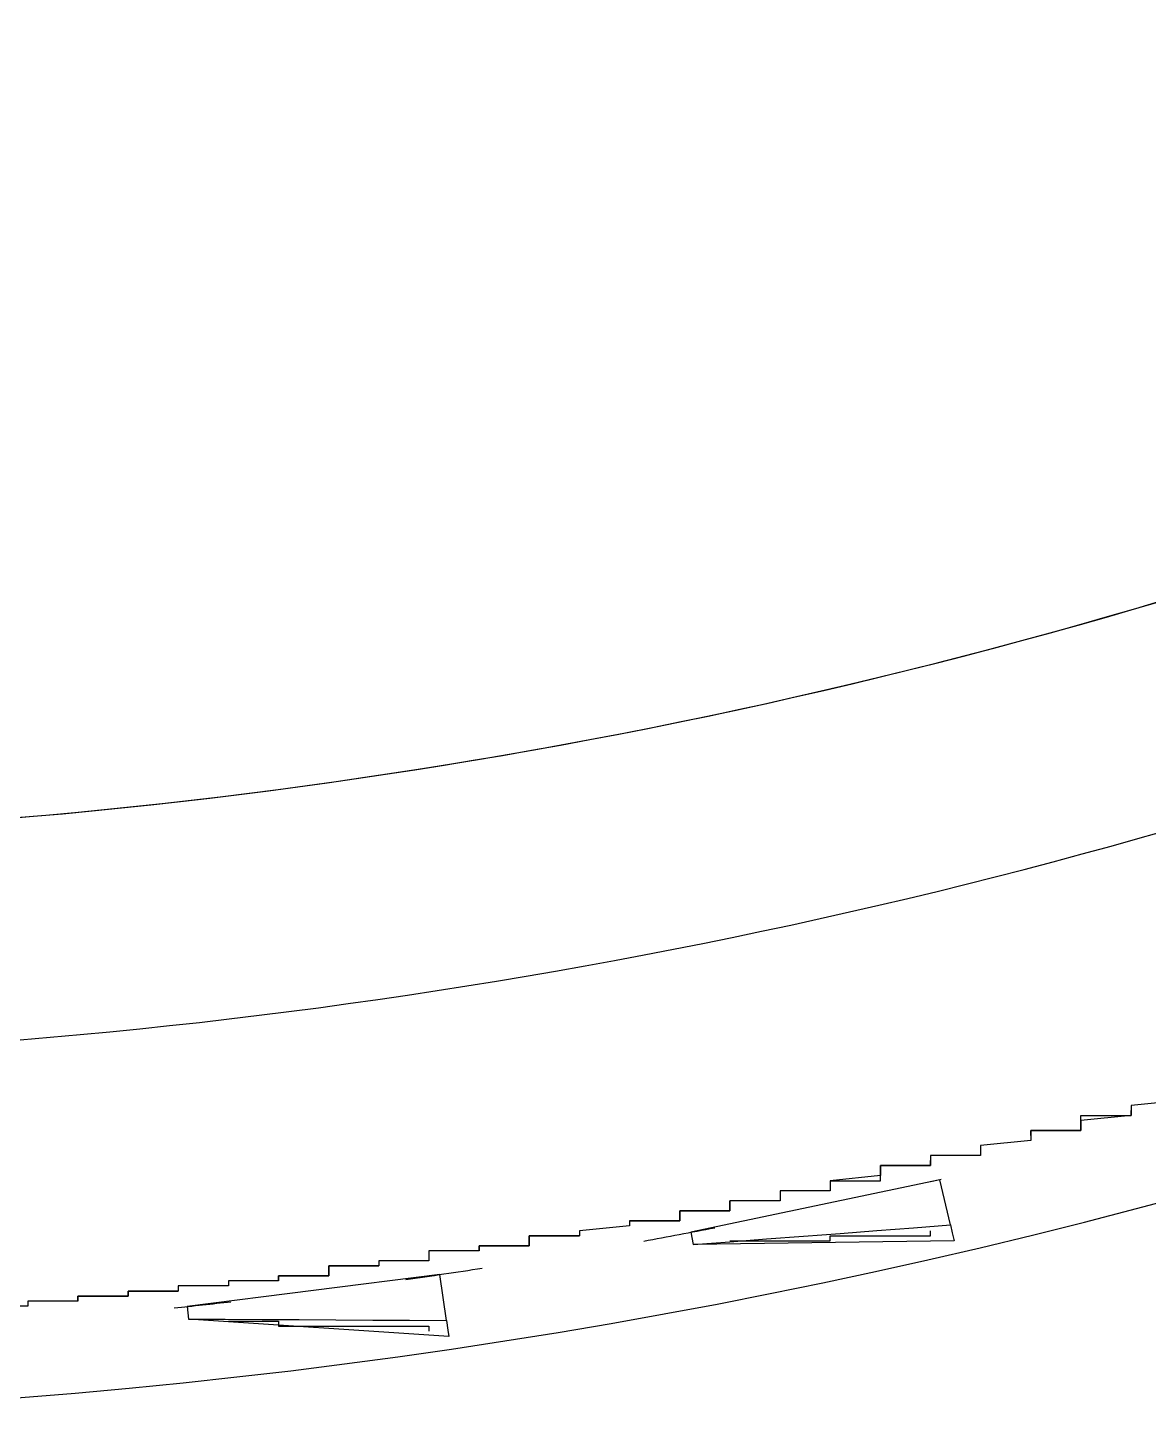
# Model space of a CAD drawing. Header units: millimetres. Extents: x 11680833 to 11851339, y -6212777 to -6078411.
# Drawn here: x 11724700 to 11726934, y -6211510 to -6208741 of the extents above; entities that cross this region are included whole.
import ezdxf

# ---------------------------------------------------------------- set-up
doc = ezdxf.new("R2010")
doc.units = ezdxf.units.MM
doc.header["$LTSCALE"] = 10
for name, color, linetype in [('A-WALL', 7, 'Continuous'), ('A—\\M+5C3C5\\M+5B4B0', 135, 'Continuous'), ('E1-RI-2F$0$A-GLAZ', 6, 'Continuous'), ('E1-RI-2F$0$A-WALL', 7, 'Continuous')]:
    doc.layers.add(name, color=color, linetype=linetype)

msp = doc.modelspace()

# ---------------------------------------------------------------- linework, layer by layer
at = {"layer": 'A-WALL'}
for centre, radius, start, end in [((11723720.2, -6199023.6), 11333.3, 262.11419, 300.43715), ((11723719.7, -6199006.7), 11792, 262.12809, 299.46719)]:
    msp.add_arc(centre, radius, start, end, dxfattribs=at)
at = {"layer": 'A—\\M+5C3C5\\M+5B4B0'}
for points in [[(11725900, -6211120, 0), (11725900, -6211120, 0), (11725900, -6211120, 0), (11725900, -6211120, 0), (11725900, -6211120, 0), (11725900, -6211120, 0), (11725900, -6211120, 0), (11725900, -6211120, 0), (11725900, -6211120, 0), (11725900, -6211120, 0), (11725900, -6211120, 0), (11726000, -6211120, 0), (11726000, -6211120, 0), (11726000, -6211120, 0), (11726000, -6211120, 0), (11726000, -6211120, 0), (11726000, -6211120, 0), (11726000, -6211120, 0), (11726000, -6211110, 0), (11726000, -6211110, 0), (11726000, -6211110, 0), (11726000, -6211110, 0), (11726000, -6211110, 0), (11726000, -6211110, 0), (11726000, -6211110, 0), (11726000, -6211110, 0), (11726000, -6211110, 0), (11726000, -6211110, 0), (11726000, -6211110, 0), (11726000, -6211110, 0), (11726000, -6211110, 0), (11726000, -6211110, 0), (11726000, -6211110, 0), (11726000, -6211110, 0), (11726000, -6211110, 0), (11726000, -6211110, 0), (11726000, -6211110, 0), (11726000, -6211110, 0), (11726000, -6211110, 0), (11726000, -6211110, 0), (11726000, -6211110, 0), (11726000, -6211110, 0), (11726000, -6211110, 0), (11726000, -6211110, 0), (11726000, -6211110, 0), (11726000, -6211110, 0), (11726000, -6211110, 0), (11726000, -6211110, 0), (11726000, -6211110, 0), (11726000, -6211110, 0), (11726000, -6211110, 0), (11726000, -6211110, 0), (11726000, -6211110, 0), (11726000, -6211110, 0), (11726000, -6211110, 0), (11726000, -6211110, 0), (11726000, -6211110, 0), (11726000, -6211110, 0), (11726000, -6211110, 0), (11726000, -6211110, 0), (11726000, -6211100, 0), (11726000, -6211100, 0), (11726000, -6211100, 0), (11726000, -6211100, 0), (11726000, -6211100, 0), (11726000, -6211100, 0), (11726000, -6211100, 0), (11726000, -6211100, 0), (11726000, -6211100, 0), (11726000, -6211100, 0), (11726000, -6211100, 0), (11726000, -6211100, 0), (11726000, -6211100, 0), (11726000, -6211100, 0), (11726000, -6211100, 0), (11726000, -6211100, 0), (11726000, -6211100, 0), (11726000, -6211100, 0), (11726000, -6211100, 0), (11726000, -6211100, 0), (11726000, -6211100, 0), (11726000, -6211100, 0), (11726000, -6211100, 0), (11726000, -6211100, 0), (11726000, -6211100, 0), (11726000, -6211100, 0), (11726000, -6211100, 0), (11726000, -6211100, 0), (11726000, -6211100, 0), (11726000, -6211100, 0), (11726100, -6211100, 0), (11726100, -6211100, 0), (11726100, -6211100, 0), (11726100, -6211100, 0), (11726100, -6211100, 0), (11726100, -6211100, 0), (11726100, -6211100, 0), (11726100, -6211100, 0), (11726100, -6211100, 0), (11726100, -6211100, 0), (11726100, -6211090, 0), (11726100, -6211090, 0), (11726100, -6211090, 0), (11726100, -6211090, 0), (11726100, -6211090, 0), (11726100, -6211090, 0), (11726100, -6211090, 0), (11726100, -6211090, 0), (11726100, -6211090, 0), (11726100, -6211090, 0), (11726100, -6211090, 0), (11726100, -6211090, 0), (11726100, -6211090, 0), (11726100, -6211090, 0), (11726100, -6211090, 0), (11726100, -6211090, 0), (11726100, -6211090, 0), (11726100, -6211090, 0), (11726100, -6211090, 0), (11726100, -6211090, 0), (11726100, -6211090, 0), (11726100, -6211090, 0), (11726100, -6211090, 0), (11726100, -6211090, 0), (11726100, -6211090, 0), (11726100, -6211090, 0), (11726100, -6211090, 0), (11726100, -6211090, 0), (11726100, -6211090, 0), (11726100, -6211090, 0), (11726100, -6211090, 0), (11726100, -6211090, 0), (11726100, -6211090, 0), (11726100, -6211090, 0), (11726100, -6211090, 0), (11726100, -6211090, 0), (11726100, -6211090, 0), (11726100, -6211090, 0), (11726100, -6211090, 0), (11726100, -6211090, 0), (11726100, -6211080, 0), (11726100, -6211080, 0), (11726100, -6211080, 0), (11726100, -6211080, 0), (11726100, -6211080, 0), (11726100, -6211080, 0), (11726100, -6211080, 0), (11726100, -6211080, 0), (11726100, -6211080, 0), (11726100, -6211080, 0), (11726100, -6211080, 0), (11726100, -6211080, 0), (11726100, -6211080, 0), (11726100, -6211080, 0), (11726100, -6211080, 0), (11726100, -6211080, 0), (11726100, -6211080, 0), (11726100, -6211080, 0), (11726100, -6211080, 0), (11726100, -6211080, 0)], [(11724800, -6211280, 0), (11724800, -6211280, 0), (11724800, -6211280, 0), (11724800, -6211280, 0), (11724800, -6211280, 0), (11724800, -6211280, 0), (11724800, -6211280, 0), (11724800, -6211280, 0), (11724800, -6211280, 0), (11724800, -6211280, 0), (11724800, -6211280, 0), (11724800, -6211280, 0), (11724800, -6211280, 0), (11724800, -6211280, 0), (11724800, -6211280, 0), (11724800, -6211280, 0), (11724800, -6211280, 0), (11724800, -6211280, 0), (11724800, -6211270, 0), (11724800, -6211270, 0), (11724800, -6211270, 0), (11724800, -6211270, 0), (11724800, -6211270, 0), (11724800, -6211270, 0), (11724800, -6211270, 0), (11724800, -6211270, 0), (11724800, -6211270, 0), (11724800, -6211270, 0), (11724800, -6211270, 0), (11724800, -6211270, 0), (11724800, -6211270, 0), (11724800, -6211270, 0), (11724800, -6211270, 0), (11724800, -6211270, 0), (11724800, -6211270, 0), (11724800, -6211270, 0), (11724800, -6211270, 0), (11724800, -6211270, 0), (11724800, -6211270, 0), (11724800, -6211270, 0), (11724800, -6211270, 0), (11724800, -6211270, 0), (11724800, -6211270, 0), (11724800, -6211270, 0), (11724800, -6211270, 0), (11724800, -6211270, 0), (11724800, -6211270, 0), (11724800, -6211270, 0), (11724800, -6211270, 0), (11724800, -6211270, 0), (11724800, -6211270, 0), (11724800, -6211270, 0), (11724800, -6211270, 0), (11724900, -6211270, 0), (11724900, -6211270, 0), (11724900, -6211270, 0), (11724900, -6211270, 0), (11724900, -6211270, 0), (11724900, -6211270, 0), (11724900, -6211270, 0), (11724900, -6211270, 0), (11724900, -6211270, 0), (11724900, -6211270, 0), (11724900, -6211270, 0), (11724900, -6211270, 0), (11724900, -6211270, 0), (11724900, -6211270, 0), (11724900, -6211270, 0), (11724900, -6211270, 0), (11724900, -6211270, 0), (11724900, -6211270, 0), (11724900, -6211270, 0), (11724900, -6211270, 0), (11724900, -6211270, 0), (11724900, -6211270, 0), (11724900, -6211270, 0), (11724900, -6211270, 0), (11724900, -6211270, 0), (11724900, -6211270, 0), (11724900, -6211270, 0), (11724900, -6211270, 0), (11724900, -6211270, 0), (11724900, -6211270, 0), (11724900, -6211270, 0), (11724900, -6211270, 0), (11724900, -6211270, 0), (11724900, -6211270, 0), (11724900, -6211270, 0), (11724900, -6211270, 0), (11724900, -6211270, 0), (11724900, -6211270, 0), (11724900, -6211270, 0), (11724900, -6211270, 0), (11724900, -6211270, 0), (11724900, -6211270, 0), (11724900, -6211270, 0), (11724900, -6211270, 0), (11724900, -6211270, 0), (11724900, -6211270, 0), (11724900, -6211260, 0), (11724900, -6211260, 0), (11724900, -6211260, 0), (11724900, -6211260, 0), (11724900, -6211260, 0), (11724900, -6211260, 0), (11724900, -6211260, 0), (11724900, -6211260, 0), (11724900, -6211260, 0), (11724900, -6211260, 0), (11724900, -6211260, 0), (11724900, -6211260, 0), (11724900, -6211260, 0), (11724900, -6211260, 0), (11724900, -6211260, 0), (11724900, -6211260, 0), (11724900, -6211260, 0), (11724900, -6211260, 0), (11724900, -6211260, 0), (11724900, -6211260, 0), (11724900, -6211260, 0), (11724900, -6211260, 0), (11724900, -6211260, 0), (11724900, -6211260, 0), (11724900, -6211260, 0), (11724900, -6211260, 0), (11724900, -6211260, 0), (11724900, -6211260, 0), (11724900, -6211260, 0), (11724900, -6211260, 0), (11724900, -6211260, 0), (11725000, -6211260, 0), (11725000, -6211260, 0), (11725000, -6211260, 0), (11725000, -6211260, 0), (11725000, -6211260, 0), (11725000, -6211260, 0), (11725000, -6211260, 0), (11725000, -6211260, 0), (11725000, -6211260, 0), (11725000, -6211260, 0), (11725000, -6211260, 0), (11725000, -6211260, 0), (11725000, -6211260, 0), (11725000, -6211260, 0), (11725000, -6211260, 0), (11725000, -6211260, 0), (11725000, -6211260, 0), (11725000, -6211260, 0), (11725000, -6211260, 0), (11725000, -6211260, 0), (11725000, -6211260, 0), (11725000, -6211260, 0), (11725000, -6211260, 0), (11725000, -6211260, 0), (11725000, -6211260, 0), (11725000, -6211260, 0), (11725000, -6211260, 0), (11725000, -6211260, 0), (11725000, -6211260, 0), (11725000, -6211260, 0)]]:
    msp.add_polyline3d(points, dxfattribs=at)
at = {"layer": 'E1-RI-2F$0$A-GLAZ', "color": 8}
for p, q in [((11726518.7, -6211038.1), (11726022, -6211142.9)), ((11726521.2, -6211037.6), (11726500.5, -6211042.3)), ((11726539.7, -6211128.2), (11726518.7, -6211038.1)), ((11726022, -6211142.9), (11726026.6, -6211167.4)), ((11726539.7, -6211128.2), (11726543.3, -6211143.9)), ((11726543.3, -6211143.9), (11726547, -6211159.9)), ((11726547, -6211159.9), (11726026.6, -6211167.4)), ((11725521.4, -6211227.2), (11725017.7, -6211290.9)), ((11725534.9, -6211318.7), (11725521.4, -6211227.2)), ((11725017.7, -6211290.9), (11725020.4, -6211315.8)), ((11725539.6, -6211350.8), (11725020.4, -6211315.8)), ((11725534.9, -6211318.7), (11725537.7, -6211338.2)), ((11725537.7, -6211338.2), (11725539.6, -6211350.8))]:
    msp.add_line(p, q, dxfattribs=at)
at = {"layer": 'E1-RI-2F$0$A-GLAZ', "color": 8, "flags": 128}
for points in [[(11726026.6, -6211167.4), (11726099.9, -6211161.8), (11726173.2, -6211156.2), (11726246.5, -6211150.6), (11726319.8, -6211145), (11726393.1, -6211139.4), (11726466.4, -6211133.8), (11726539.7, -6211128.2)], [(11725020.4, -6211315.8), (11725093.9, -6211316.2), (11725167.4, -6211316.6), (11725240.9, -6211317), (11725314.4, -6211317.4), (11725387.9, -6211317.9), (11725461.4, -6211318.3), (11725534.9, -6211318.7)]]:
    msp.add_lwpolyline(points, dxfattribs=at)
at = {"layer": 'E1-RI-2F$0$A-GLAZ', "color": 8}
for points in [[(11727000, -6210880, 0), (11726900, -6210890, 0), (11726900, -6210890, 0), (11726900, -6210890, 0), (11726900, -6210900, 0), (11726900, -6210900, 0), (11726900, -6210900, 0), (11726900, -6210910, 0), (11726900, -6210910, 0), (11726900, -6210910, 0), (11726900, -6210910, 0), (11726800, -6210920, 0), (11726800, -6210920, 0), (11726800, -6210920, 0), (11726800, -6210930, 0), (11726800, -6210930, 0), (11726800, -6210930, 0), (11726800, -6210930, 0), (11726800, -6210940, 0), (11726800, -6210940, 0), (11726700, -6210940, 0), (11726700, -6210950, 0), (11726700, -6210950, 0), (11726700, -6210950, 0), (11726700, -6210950, 0), (11726700, -6210960, 0), (11726700, -6210960, 0), (11726700, -6210960, 0), (11726700, -6210960, 0), (11726600, -6210970, 0), (11726600, -6210970, 0), (11726600, -6210970, 0), (11726600, -6210980, 0), (11726600, -6210980, 0), (11726600, -6210980, 0), (11726600, -6210980, 0), (11726600, -6210990, 0), (11726600, -6210990, 0), (11726500, -6210990, 0), (11726500, -6210990, 0), (11726500, -6211000, 0), (11726500, -6211000, 0), (11726500, -6211000, 0), (11726500, -6211000, 0), (11726500, -6211010, 0), (11726500, -6211010, 0), (11726500, -6211010, 0), (11726400, -6211010, 0), (11726400, -6211020, 0), (11726400, -6211020, 0), (11726400, -6211020, 0), (11726400, -6211020, 0), (11726400, -6211030, 0), (11726400, -6211030, 0), (11726400, -6211030, 0), (11726400, -6211030, 0), (11726300, -6211040, 0), (11726300, -6211040, 0), (11726300, -6211040, 0), (11726300, -6211040, 0), (11726300, -6211050, 0), (11726300, -6211050, 0), (11726300, -6211050, 0), (11726300, -6211050, 0), (11726300, -6211060, 0), (11726200, -6211060, 0), (11726200, -6211060, 0), (11726200, -6211060, 0), (11726200, -6211060, 0), (11726200, -6211070, 0), (11726200, -6211070, 0), (11726200, -6211070, 0), (11726200, -6211070, 0), (11726200, -6211080, 0), (11726100, -6211080, 0), (11726100, -6211080, 0), (11726100, -6211080, 0), (11726100, -6211080, 0), (11726100, -6211090, 0), (11726100, -6211090, 0), (11726100, -6211090, 0), (11726100, -6211090, 0), (11726100, -6211100, 0), (11726000, -6211100, 0), (11726000, -6211100, 0), (11726000, -6211100, 0), (11726000, -6211100, 0), (11726000, -6211110, 0), (11726000, -6211110, 0), (11726000, -6211110, 0), (11726000, -6211110, 0), (11726000, -6211120, 0), (11725900, -6211120, 0), (11725900, -6211120, 0), (11725900, -6211120, 0), (11725900, -6211120, 0), (11725900, -6211130, 0), (11725900, -6211130, 0), (11725900, -6211130, 0), (11725900, -6211130, 0), (11725900, -6211130, 0), (11725800, -6211140, 0), (11725800, -6211140, 0), (11725800, -6211140, 0), (11725800, -6211140, 0), (11725800, -6211140, 0), (11725800, -6211140, 0), (11725800, -6211150, 0), (11725800, -6211150, 0), (11725800, -6211150, 0), (11725700, -6211150, 0), (11725700, -6211150, 0), (11725700, -6211160, 0), (11725700, -6211160, 0), (11725700, -6211160, 0), (11725700, -6211160, 0), (11725700, -6211160, 0), (11725700, -6211170, 0), (11725700, -6211170, 0), (11725600, -6211170, 0), (11725600, -6211170, 0), (11725600, -6211170, 0), (11725600, -6211170, 0), (11725600, -6211180, 0), (11725600, -6211180, 0), (11725600, -6211180, 0), (11725600, -6211180, 0), (11725600, -6211180, 0), (11725500, -6211180, 0), (11725500, -6211190, 0), (11725500, -6211190, 0), (11725500, -6211190, 0), (11725500, -6211190, 0), (11725500, -6211190, 0), (11725500, -6211190, 0), (11725500, -6211200, 0), (11725500, -6211200, 0), (11725400, -6211200, 0), (11725400, -6211200, 0), (11725400, -6211200, 0), (11725400, -6211200, 0), (11725400, -6211210, 0), (11725400, -6211210, 0), (11725400, -6211210, 0), (11725400, -6211210, 0), (11725400, -6211210, 0), (11725300, -6211210, 0), (11725300, -6211220, 0), (11725300, -6211220, 0), (11725300, -6211220, 0), (11725300, -6211220, 0), (11725300, -6211220, 0), (11725300, -6211220, 0), (11725300, -6211220, 0), (11725300, -6211230, 0), (11725200, -6211230, 0), (11725200, -6211230, 0), (11725200, -6211230, 0), (11725200, -6211230, 0), (11725200, -6211230, 0), (11725200, -6211230, 0), (11725200, -6211240, 0), (11725200, -6211240, 0), (11725200, -6211240, 0), (11725100, -6211240, 0), (11725100, -6211240, 0), (11725100, -6211240, 0), (11725100, -6211240, 0), (11725100, -6211240, 0), (11725100, -6211250, 0), (11725100, -6211250, 0), (11725100, -6211250, 0), (11725100, -6211250, 0), (11725000, -6211250, 0), (11725000, -6211250, 0), (11725000, -6211250, 0), (11725000, -6211250, 0), (11725000, -6211260, 0), (11725000, -6211260, 0), (11725000, -6211260, 0), (11725000, -6211260, 0), (11725000, -6211260, 0), (11724900, -6211260, 0), (11724900, -6211260, 0), (11724900, -6211260, 0), (11724900, -6211270, 0), (11724900, -6211270, 0), (11724900, -6211270, 0), (11724900, -6211270, 0), (11724900, -6211270, 0), (11724900, -6211270, 0), (11724800, -6211270, 0), (11724800, -6211270, 0), (11724800, -6211270, 0), (11724800, -6211270, 0), (11724800, -6211280, 0), (11724800, -6211280, 0), (11724800, -6211280, 0), (11724800, -6211280, 0), (11724800, -6211280, 0), (11724700, -6211280, 0), (11724700, -6211280, 0), (11724700, -6211280, 0), (11724700, -6211280, 0), (11724700, -6211280, 0), (11724700, -6211290, 0), (11724700, -6211290, 0), (11724700, -6211290, 0), (11724700, -6211290, 0), (11724600, -6211290, 0)], [(11726700, -6210950, 0), (11726700, -6210950, 0), (11726700, -6210950, 0), (11726700, -6210950, 0), (11726700, -6210950, 0), (11726700, -6210950, 0), (11726700, -6210950, 0), (11726700, -6210950, 0), (11726700, -6210950, 0), (11726700, -6210950, 0), (11726700, -6210950, 0), (11726700, -6210950, 0), (11726700, -6210950, 0), (11726700, -6210950, 0), (11726700, -6210950, 0), (11726700, -6210950, 0), (11726700, -6210950, 0), (11726700, -6210950, 0), (11726700, -6210950, 0), (11726700, -6210950, 0), (11726700, -6210950, 0), (11726700, -6210950, 0), (11726700, -6210950, 0), (11726700, -6210950, 0), (11726700, -6210950, 0), (11726700, -6210950, 0), (11726700, -6210950, 0), (11726700, -6210950, 0), (11726700, -6210940, 0), (11726700, -6210940, 0), (11726700, -6210940, 0), (11726700, -6210940, 0), (11726700, -6210940, 0), (11726700, -6210940, 0), (11726700, -6210940, 0), (11726700, -6210940, 0), (11726700, -6210940, 0), (11726700, -6210940, 0), (11726700, -6210940, 0), (11726700, -6210940, 0), (11726700, -6210940, 0), (11726700, -6210940, 0), (11726700, -6210940, 0), (11726700, -6210940, 0), (11726800, -6210940, 0), (11726800, -6210940, 0), (11726800, -6210940, 0), (11726800, -6210940, 0), (11726800, -6210940, 0), (11726800, -6210940, 0), (11726800, -6210940, 0), (11726800, -6210940, 0), (11726800, -6210940, 0), (11726800, -6210940, 0), (11726800, -6210940, 0), (11726800, -6210940, 0), (11726800, -6210940, 0), (11726800, -6210940, 0), (11726800, -6210940, 0), (11726800, -6210940, 0), (11726800, -6210930, 0), (11726800, -6210930, 0), (11726800, -6210930, 0), (11726800, -6210930, 0), (11726800, -6210930, 0), (11726800, -6210930, 0), (11726800, -6210930, 0), (11726800, -6210930, 0), (11726800, -6210930, 0), (11726800, -6210930, 0), (11726800, -6210930, 0), (11726800, -6210930, 0), (11726800, -6210930, 0), (11726800, -6210930, 0), (11726800, -6210930, 0), (11726800, -6210930, 0), (11726800, -6210930, 0), (11726800, -6210930, 0), (11726800, -6210930, 0), (11726800, -6210930, 0), (11726800, -6210930, 0), (11726800, -6210930, 0), (11726800, -6210930, 0), (11726800, -6210930, 0), (11726800, -6210930, 0), (11726800, -6210930, 0), (11726800, -6210930, 0), (11726800, -6210930, 0), (11726800, -6210930, 0), (11726800, -6210930, 0), (11726800, -6210930, 0), (11726800, -6210920, 0), (11726800, -6210920, 0), (11726800, -6210920, 0), (11726800, -6210920, 0), (11726800, -6210920, 0), (11726800, -6210920, 0), (11726800, -6210920, 0), (11726800, -6210920, 0), (11726800, -6210920, 0), (11726800, -6210920, 0), (11726800, -6210920, 0), (11726800, -6210920, 0), (11726800, -6210920, 0), (11726800, -6210920, 0), (11726800, -6210920, 0), (11726800, -6210920, 0), (11726800, -6210920, 0), (11726800, -6210920, 0), (11726800, -6210920, 0), (11726800, -6210920, 0), (11726800, -6210920, 0), (11726800, -6210920, 0), (11726800, -6210920, 0), (11726800, -6210920, 0), (11726800, -6210920, 0), (11726800, -6210920, 0), (11726800, -6210920, 0), (11726800, -6210920, 0), (11726800, -6210920, 0), (11726800, -6210920, 0), (11726800, -6210910, 0), (11726800, -6210910, 0), (11726800, -6210910, 0), (11726900, -6210910, 0), (11726900, -6210910, 0), (11726900, -6210910, 0), (11726900, -6210910, 0), (11726900, -6210910, 0), (11726900, -6210910, 0), (11726900, -6210910, 0), (11726900, -6210910, 0), (11726900, -6210910, 0), (11726900, -6210910, 0), (11726900, -6210910, 0), (11726900, -6210910, 0), (11726900, -6210910, 0), (11726900, -6210910, 0), (11726900, -6210910, 0), (11726900, -6210910, 0), (11726900, -6210910, 0), (11726900, -6210910, 0), (11726900, -6210910, 0), (11726900, -6210910, 0), (11726900, -6210910, 0), (11726900, -6210910, 0), (11726900, -6210910, 0), (11726900, -6210910, 0), (11726900, -6210910, 0), (11726900, -6210910, 0), (11726900, -6210910, 0), (11726900, -6210900, 0), (11726900, -6210900, 0), (11726900, -6210900, 0), (11726900, -6210900, 0), (11726900, -6210900, 0), (11726900, -6210900, 0), (11726900, -6210900, 0), (11726900, -6210900, 0), (11726900, -6210900, 0)], [(11726300, -6211040, 0), (11726300, -6211040, 0), (11726300, -6211040, 0), (11726300, -6211040, 0), (11726300, -6211040, 0), (11726300, -6211040, 0), (11726300, -6211040, 0), (11726300, -6211040, 0), (11726300, -6211040, 0), (11726300, -6211040, 0), (11726300, -6211040, 0), (11726300, -6211040, 0), (11726300, -6211040, 0), (11726300, -6211040, 0), (11726300, -6211040, 0), (11726300, -6211040, 0), (11726300, -6211040, 0), (11726300, -6211040, 0), (11726300, -6211040, 0), (11726300, -6211040, 0), (11726300, -6211040, 0), (11726300, -6211040, 0), (11726300, -6211040, 0), (11726300, -6211040, 0), (11726300, -6211040, 0), (11726300, -6211040, 0), (11726400, -6211040, 0), (11726400, -6211030, 0), (11726400, -6211030, 0), (11726400, -6211030, 0), (11726400, -6211030, 0), (11726400, -6211030, 0), (11726400, -6211030, 0), (11726400, -6211030, 0), (11726400, -6211030, 0), (11726400, -6211030, 0), (11726400, -6211030, 0), (11726400, -6211030, 0), (11726400, -6211030, 0), (11726400, -6211030, 0), (11726400, -6211030, 0), (11726400, -6211030, 0), (11726400, -6211030, 0), (11726400, -6211030, 0), (11726400, -6211030, 0), (11726400, -6211030, 0), (11726400, -6211030, 0), (11726400, -6211030, 0), (11726400, -6211030, 0), (11726400, -6211030, 0), (11726400, -6211030, 0), (11726400, -6211030, 0), (11726400, -6211030, 0), (11726400, -6211030, 0), (11726400, -6211030, 0), (11726400, -6211030, 0), (11726400, -6211030, 0), (11726400, -6211030, 0), (11726400, -6211030, 0), (11726400, -6211030, 0), (11726400, -6211030, 0), (11726400, -6211030, 0), (11726400, -6211030, 0), (11726400, -6211020, 0), (11726400, -6211020, 0), (11726400, -6211020, 0), (11726400, -6211020, 0), (11726400, -6211020, 0), (11726400, -6211020, 0), (11726400, -6211020, 0), (11726400, -6211020, 0), (11726400, -6211020, 0), (11726400, -6211020, 0), (11726400, -6211020, 0), (11726400, -6211020, 0), (11726400, -6211020, 0), (11726400, -6211020, 0), (11726400, -6211020, 0), (11726400, -6211020, 0), (11726400, -6211020, 0), (11726400, -6211020, 0), (11726400, -6211020, 0), (11726400, -6211020, 0), (11726400, -6211020, 0), (11726400, -6211020, 0), (11726400, -6211020, 0), (11726400, -6211020, 0), (11726400, -6211020, 0), (11726400, -6211020, 0), (11726400, -6211020, 0), (11726400, -6211020, 0), (11726400, -6211020, 0), (11726400, -6211020, 0), (11726400, -6211020, 0), (11726400, -6211020, 0), (11726400, -6211020, 0), (11726400, -6211020, 0), (11726400, -6211020, 0), (11726400, -6211010, 0), (11726400, -6211010, 0), (11726400, -6211010, 0), (11726400, -6211010, 0), (11726400, -6211010, 0), (11726400, -6211010, 0), (11726400, -6211010, 0), (11726400, -6211010, 0), (11726500, -6211010, 0), (11726500, -6211010, 0), (11726500, -6211010, 0), (11726500, -6211010, 0), (11726500, -6211010, 0), (11726500, -6211010, 0), (11726500, -6211010, 0), (11726500, -6211010, 0), (11726500, -6211010, 0), (11726500, -6211010, 0), (11726500, -6211010, 0), (11726500, -6211010, 0), (11726500, -6211010, 0), (11726500, -6211010, 0), (11726500, -6211010, 0), (11726500, -6211010, 0), (11726500, -6211010, 0), (11726500, -6211010, 0), (11726500, -6211010, 0), (11726500, -6211010, 0), (11726500, -6211010, 0), (11726500, -6211010, 0), (11726500, -6211010, 0), (11726500, -6211010, 0), (11726500, -6211010, 0), (11726500, -6211010, 0), (11726500, -6211010, 0), (11726500, -6211000, 0), (11726500, -6211000, 0), (11726500, -6211000, 0), (11726500, -6211000, 0), (11726500, -6211000, 0), (11726500, -6211000, 0), (11726500, -6211000, 0), (11726500, -6211000, 0), (11726500, -6211000, 0), (11726500, -6211000, 0), (11726500, -6211000, 0), (11726500, -6211000, 0), (11726500, -6211000, 0), (11726500, -6211000, 0), (11726500, -6211000, 0), (11726500, -6211000, 0), (11726500, -6211000, 0), (11726500, -6211000, 0), (11726500, -6211000, 0), (11726500, -6211000, 0), (11726500, -6211000, 0), (11726500, -6211000, 0), (11726500, -6211000, 0), (11726500, -6211000, 0), (11726500, -6211000, 0), (11726500, -6211000, 0), (11726500, -6211000, 0)], [(11726100, -6211160, 0), (11726100, -6211160, 0), (11726100, -6211160, 0), (11726100, -6211160, 0), (11726100, -6211160, 0), (11726100, -6211160, 0), (11726100, -6211160, 0), (11726100, -6211160, 0), (11726100, -6211160, 0), (11726100, -6211160, 0), (11726100, -6211160, 0), (11726100, -6211160, 0), (11726100, -6211160, 0), (11726100, -6211160, 0), (11726100, -6211160, 0), (11726100, -6211160, 0), (11726100, -6211160, 0), (11726100, -6211160, 0), (11726100, -6211160, 0), (11726100, -6211160, 0), (11726100, -6211160, 0), (11726100, -6211160, 0), (11726200, -6211160, 0), (11726200, -6211160, 0), (11726200, -6211160, 0), (11726200, -6211160, 0), (11726200, -6211160, 0), (11726200, -6211160, 0), (11726200, -6211160, 0), (11726200, -6211160, 0), (11726200, -6211160, 0), (11726200, -6211160, 0), (11726200, -6211160, 0), (11726200, -6211160, 0), (11726200, -6211160, 0), (11726200, -6211160, 0), (11726200, -6211160, 0), (11726200, -6211160, 0), (11726200, -6211160, 0), (11726200, -6211160, 0), (11726200, -6211160, 0), (11726200, -6211160, 0), (11726200, -6211160, 0), (11726200, -6211160, 0), (11726200, -6211160, 0), (11726200, -6211160, 0), (11726200, -6211160, 0), (11726200, -6211160, 0), (11726200, -6211160, 0), (11726200, -6211160, 0), (11726200, -6211160, 0), (11726200, -6211160, 0), (11726200, -6211160, 0), (11726200, -6211160, 0), (11726200, -6211160, 0), (11726200, -6211160, 0), (11726200, -6211160, 0), (11726200, -6211160, 0), (11726200, -6211160, 0), (11726200, -6211160, 0), (11726200, -6211160, 0), (11726200, -6211160, 0), (11726200, -6211160, 0), (11726200, -6211160, 0), (11726200, -6211160, 0), (11726300, -6211160, 0), (11726300, -6211160, 0), (11726300, -6211160, 0), (11726300, -6211160, 0), (11726300, -6211160, 0), (11726300, -6211160, 0), (11726300, -6211160, 0), (11726300, -6211160, 0), (11726300, -6211160, 0), (11726300, -6211160, 0), (11726300, -6211160, 0), (11726300, -6211160, 0), (11726300, -6211160, 0), (11726300, -6211160, 0), (11726300, -6211160, 0), (11726300, -6211160, 0), (11726300, -6211160, 0), (11726300, -6211160, 0), (11726300, -6211160, 0), (11726300, -6211160, 0), (11726300, -6211160, 0), (11726300, -6211160, 0), (11726300, -6211160, 0), (11726300, -6211160, 0), (11726300, -6211160, 0), (11726300, -6211160, 0), (11726300, -6211150, 0), (11726300, -6211150, 0), (11726300, -6211150, 0), (11726300, -6211150, 0), (11726300, -6211150, 0), (11726300, -6211150, 0), (11726300, -6211150, 0), (11726300, -6211150, 0), (11726300, -6211150, 0), (11726300, -6211150, 0), (11726300, -6211150, 0), (11726300, -6211150, 0), (11726300, -6211150, 0), (11726300, -6211150, 0), (11726300, -6211150, 0), (11726300, -6211150, 0), (11726300, -6211150, 0), (11726400, -6211150, 0), (11726400, -6211150, 0), (11726400, -6211150, 0), (11726400, -6211150, 0), (11726400, -6211150, 0), (11726400, -6211150, 0), (11726400, -6211150, 0), (11726400, -6211150, 0), (11726400, -6211150, 0), (11726400, -6211150, 0), (11726400, -6211150, 0), (11726400, -6211150, 0), (11726400, -6211150, 0), (11726400, -6211150, 0), (11726400, -6211150, 0), (11726400, -6211150, 0), (11726400, -6211150, 0), (11726400, -6211150, 0), (11726400, -6211150, 0), (11726400, -6211150, 0), (11726400, -6211150, 0), (11726400, -6211150, 0), (11726400, -6211150, 0), (11726400, -6211150, 0), (11726400, -6211150, 0), (11726400, -6211150, 0), (11726400, -6211150, 0), (11726400, -6211150, 0), (11726400, -6211150, 0), (11726400, -6211150, 0), (11726400, -6211150, 0), (11726400, -6211150, 0), (11726400, -6211150, 0), (11726400, -6211150, 0), (11726400, -6211150, 0), (11726400, -6211150, 0), (11726400, -6211150, 0), (11726400, -6211150, 0), (11726400, -6211150, 0), (11726400, -6211150, 0), (11726400, -6211150, 0), (11726400, -6211150, 0), (11726400, -6211150, 0), (11726500, -6211150, 0), (11726500, -6211150, 0), (11726500, -6211150, 0), (11726500, -6211150, 0), (11726500, -6211150, 0), (11726500, -6211150, 0), (11726500, -6211150, 0), (11726500, -6211150, 0), (11726500, -6211150, 0), (11726500, -6211150, 0), (11726500, -6211150, 0), (11726500, -6211150, 0), (11726500, -6211150, 0), (11726500, -6211150, 0), (11726500, -6211150, 0), (11726500, -6211150, 0), (11726500, -6211150, 0), (11726500, -6211150, 0), (11726500, -6211150, 0), (11726500, -6211150, 0), (11726500, -6211150, 0), (11726500, -6211150, 0), (11726500, -6211150, 0), (11726500, -6211150, 0), (11726500, -6211150, 0), (11726500, -6211150, 0), (11726500, -6211150, 0), (11726500, -6211150, 0), (11726500, -6211150, 0), (11726500, -6211150, 0), (11726500, -6211150, 0), (11726500, -6211140, 0), (11726500, -6211140, 0), (11726500, -6211140, 0), (11726500, -6211140, 0), (11726500, -6211140, 0), (11726500, -6211140, 0), (11726500, -6211140, 0), (11726500, -6211140, 0), (11726500, -6211140, 0), (11726500, -6211140, 0)], [(11725600, -6211180, 0), (11725600, -6211180, 0), (11725600, -6211180, 0), (11725600, -6211180, 0), (11725600, -6211180, 0), (11725600, -6211180, 0), (11725600, -6211180, 0), (11725600, -6211180, 0), (11725600, -6211180, 0), (11725600, -6211180, 0), (11725600, -6211180, 0), (11725600, -6211180, 0), (11725600, -6211180, 0), (11725600, -6211180, 0), (11725600, -6211180, 0), (11725600, -6211180, 0), (11725600, -6211180, 0), (11725600, -6211180, 0), (11725600, -6211180, 0), (11725600, -6211180, 0), (11725600, -6211180, 0), (11725600, -6211180, 0), (11725600, -6211180, 0), (11725600, -6211180, 0), (11725600, -6211180, 0), (11725600, -6211180, 0), (11725600, -6211180, 0), (11725600, -6211180, 0), (11725600, -6211180, 0), (11725600, -6211180, 0), (11725600, -6211180, 0), (11725600, -6211180, 0), (11725600, -6211180, 0), (11725600, -6211180, 0), (11725600, -6211180, 0), (11725600, -6211180, 0), (11725600, -6211180, 0), (11725600, -6211180, 0), (11725600, -6211180, 0), (11725600, -6211180, 0), (11725600, -6211180, 0), (11725600, -6211180, 0), (11725600, -6211180, 0), (11725600, -6211180, 0), (11725600, -6211180, 0), (11725600, -6211170, 0), (11725600, -6211170, 0), (11725600, -6211170, 0), (11725600, -6211170, 0), (11725600, -6211170, 0), (11725600, -6211170, 0), (11725600, -6211170, 0), (11725600, -6211170, 0), (11725600, -6211170, 0), (11725600, -6211170, 0), (11725600, -6211170, 0), (11725600, -6211170, 0), (11725600, -6211170, 0), (11725600, -6211170, 0), (11725600, -6211170, 0), (11725600, -6211170, 0), (11725600, -6211170, 0), (11725600, -6211170, 0), (11725600, -6211170, 0), (11725600, -6211170, 0), (11725600, -6211170, 0), (11725600, -6211170, 0), (11725600, -6211170, 0), (11725600, -6211170, 0), (11725600, -6211170, 0), (11725600, -6211170, 0), (11725600, -6211170, 0), (11725600, -6211170, 0), (11725600, -6211170, 0), (11725600, -6211170, 0), (11725600, -6211170, 0), (11725700, -6211170, 0), (11725700, -6211170, 0), (11725700, -6211170, 0), (11725700, -6211170, 0), (11725700, -6211170, 0), (11725700, -6211170, 0), (11725700, -6211170, 0), (11725700, -6211170, 0), (11725700, -6211170, 0), (11725700, -6211170, 0), (11725700, -6211170, 0), (11725700, -6211170, 0), (11725700, -6211170, 0), (11725700, -6211170, 0), (11725700, -6211170, 0), (11725700, -6211170, 0), (11725700, -6211170, 0), (11725700, -6211170, 0), (11725700, -6211160, 0), (11725700, -6211160, 0), (11725700, -6211160, 0), (11725700, -6211160, 0), (11725700, -6211160, 0), (11725700, -6211160, 0), (11725700, -6211160, 0), (11725700, -6211160, 0), (11725700, -6211160, 0), (11725700, -6211160, 0), (11725700, -6211160, 0), (11725700, -6211160, 0), (11725700, -6211160, 0), (11725700, -6211160, 0), (11725700, -6211160, 0), (11725700, -6211160, 0), (11725700, -6211160, 0), (11725700, -6211160, 0), (11725700, -6211160, 0), (11725700, -6211160, 0), (11725700, -6211160, 0), (11725700, -6211160, 0), (11725700, -6211160, 0), (11725700, -6211160, 0), (11725700, -6211160, 0), (11725700, -6211160, 0), (11725700, -6211160, 0), (11725700, -6211160, 0), (11725700, -6211160, 0), (11725700, -6211160, 0), (11725700, -6211160, 0), (11725700, -6211160, 0), (11725700, -6211160, 0), (11725700, -6211160, 0), (11725700, -6211160, 0), (11725700, -6211160, 0), (11725700, -6211160, 0), (11725700, -6211160, 0), (11725700, -6211160, 0), (11725700, -6211160, 0), (11725700, -6211160, 0), (11725700, -6211160, 0), (11725700, -6211160, 0), (11725700, -6211160, 0), (11725700, -6211160, 0), (11725700, -6211160, 0), (11725700, -6211160, 0), (11725700, -6211150, 0), (11725700, -6211150, 0), (11725700, -6211150, 0), (11725700, -6211150, 0), (11725700, -6211150, 0), (11725700, -6211150, 0), (11725700, -6211150, 0), (11725700, -6211150, 0), (11725700, -6211150, 0), (11725700, -6211150, 0), (11725700, -6211150, 0), (11725700, -6211150, 0), (11725700, -6211150, 0), (11725800, -6211150, 0), (11725800, -6211150, 0), (11725800, -6211150, 0), (11725800, -6211150, 0), (11725800, -6211150, 0), (11725800, -6211150, 0)], [(11725200, -6211240, 0), (11725200, -6211240, 0), (11725200, -6211240, 0), (11725200, -6211240, 0), (11725200, -6211240, 0), (11725200, -6211240, 0), (11725200, -6211240, 0), (11725200, -6211240, 0), (11725200, -6211240, 0), (11725200, -6211240, 0), (11725200, -6211230, 0), (11725200, -6211230, 0), (11725200, -6211230, 0), (11725200, -6211230, 0), (11725200, -6211230, 0), (11725200, -6211230, 0), (11725200, -6211230, 0), (11725200, -6211230, 0), (11725200, -6211230, 0), (11725200, -6211230, 0), (11725200, -6211230, 0), (11725200, -6211230, 0), (11725200, -6211230, 0), (11725200, -6211230, 0), (11725200, -6211230, 0), (11725200, -6211230, 0), (11725200, -6211230, 0), (11725200, -6211230, 0), (11725200, -6211230, 0), (11725200, -6211230, 0), (11725200, -6211230, 0), (11725200, -6211230, 0), (11725200, -6211230, 0), (11725200, -6211230, 0), (11725200, -6211230, 0), (11725200, -6211230, 0), (11725200, -6211230, 0), (11725200, -6211230, 0), (11725200, -6211230, 0), (11725200, -6211230, 0), (11725200, -6211230, 0), (11725200, -6211230, 0), (11725200, -6211230, 0), (11725200, -6211230, 0), (11725200, -6211230, 0), (11725200, -6211230, 0), (11725200, -6211230, 0), (11725200, -6211230, 0), (11725200, -6211230, 0), (11725200, -6211230, 0), (11725200, -6211230, 0), (11725200, -6211230, 0), (11725200, -6211230, 0), (11725200, -6211230, 0), (11725200, -6211230, 0), (11725200, -6211230, 0), (11725200, -6211230, 0), (11725200, -6211230, 0), (11725200, -6211230, 0), (11725200, -6211230, 0), (11725200, -6211230, 0), (11725200, -6211230, 0), (11725200, -6211230, 0), (11725200, -6211230, 0), (11725300, -6211230, 0), (11725300, -6211230, 0), (11725300, -6211230, 0), (11725300, -6211230, 0), (11725300, -6211230, 0), (11725300, -6211230, 0), (11725300, -6211230, 0), (11725300, -6211230, 0), (11725300, -6211220, 0), (11725300, -6211220, 0), (11725300, -6211220, 0), (11725300, -6211220, 0), (11725300, -6211220, 0), (11725300, -6211220, 0), (11725300, -6211220, 0), (11725300, -6211220, 0), (11725300, -6211220, 0), (11725300, -6211220, 0), (11725300, -6211220, 0), (11725300, -6211220, 0), (11725300, -6211220, 0), (11725300, -6211220, 0), (11725300, -6211220, 0), (11725300, -6211220, 0), (11725300, -6211220, 0), (11725300, -6211220, 0), (11725300, -6211220, 0), (11725300, -6211220, 0), (11725300, -6211220, 0), (11725300, -6211220, 0), (11725300, -6211220, 0), (11725300, -6211220, 0), (11725300, -6211220, 0), (11725300, -6211220, 0), (11725300, -6211220, 0), (11725300, -6211220, 0), (11725300, -6211220, 0), (11725300, -6211220, 0), (11725300, -6211220, 0), (11725300, -6211220, 0), (11725300, -6211220, 0), (11725300, -6211220, 0), (11725300, -6211220, 0), (11725300, -6211220, 0), (11725300, -6211220, 0), (11725300, -6211220, 0), (11725300, -6211220, 0), (11725300, -6211220, 0), (11725300, -6211220, 0), (11725300, -6211220, 0), (11725300, -6211220, 0), (11725300, -6211220, 0), (11725300, -6211220, 0), (11725300, -6211220, 0), (11725300, -6211220, 0), (11725300, -6211220, 0), (11725300, -6211220, 0), (11725300, -6211220, 0), (11725300, -6211220, 0), (11725300, -6211220, 0), (11725300, -6211220, 0), (11725300, -6211220, 0), (11725300, -6211220, 0), (11725300, -6211220, 0), (11725300, -6211220, 0), (11725300, -6211220, 0), (11725300, -6211220, 0), (11725300, -6211210, 0), (11725300, -6211210, 0), (11725300, -6211210, 0), (11725300, -6211210, 0), (11725300, -6211210, 0), (11725300, -6211210, 0), (11725300, -6211210, 0), (11725300, -6211210, 0), (11725300, -6211210, 0), (11725300, -6211210, 0), (11725400, -6211210, 0), (11725400, -6211210, 0), (11725400, -6211210, 0), (11725400, -6211210, 0), (11725400, -6211210, 0), (11725400, -6211210, 0), (11725400, -6211210, 0), (11725400, -6211210, 0), (11725400, -6211210, 0), (11725400, -6211210, 0), (11725400, -6211210, 0), (11725400, -6211210, 0), (11725400, -6211210, 0), (11725400, -6211210, 0), (11725400, -6211210, 0), (11725400, -6211210, 0), (11725400, -6211210, 0), (11725400, -6211210, 0), (11725400, -6211210, 0)], [(11725100, -6211320, 0), (11725100, -6211320, 0), (11725100, -6211320, 0), (11725100, -6211320, 0), (11725100, -6211320, 0), (11725100, -6211320, 0), (11725100, -6211320, 0), (11725100, -6211320, 0), (11725100, -6211320, 0), (11725100, -6211320, 0), (11725100, -6211320, 0), (11725100, -6211320, 0), (11725100, -6211320, 0), (11725100, -6211320, 0), (11725100, -6211320, 0), (11725100, -6211320, 0), (11725100, -6211320, 0), (11725100, -6211320, 0), (11725100, -6211320, 0), (11725100, -6211320, 0), (11725100, -6211320, 0), (11725100, -6211320, 0), (11725100, -6211320, 0), (11725100, -6211320, 0), (11725100, -6211320, 0), (11725200, -6211320, 0), (11725200, -6211320, 0), (11725200, -6211320, 0), (11725200, -6211320, 0), (11725200, -6211320, 0), (11725200, -6211320, 0), (11725200, -6211320, 0), (11725200, -6211320, 0), (11725200, -6211320, 0), (11725200, -6211320, 0), (11725200, -6211320, 0), (11725200, -6211320, 0), (11725200, -6211320, 0), (11725200, -6211320, 0), (11725200, -6211320, 0), (11725200, -6211320, 0), (11725200, -6211320, 0), (11725200, -6211320, 0), (11725200, -6211320, 0), (11725200, -6211320, 0), (11725200, -6211320, 0), (11725200, -6211320, 0), (11725200, -6211320, 0), (11725200, -6211320, 0), (11725200, -6211320, 0), (11725200, -6211320, 0), (11725200, -6211320, 0), (11725200, -6211320, 0), (11725200, -6211320, 0), (11725200, -6211320, 0), (11725200, -6211320, 0), (11725200, -6211330, 0), (11725200, -6211330, 0), (11725200, -6211330, 0), (11725200, -6211330, 0), (11725200, -6211330, 0), (11725200, -6211330, 0), (11725200, -6211330, 0), (11725200, -6211330, 0), (11725200, -6211330, 0), (11725200, -6211330, 0), (11725200, -6211330, 0), (11725200, -6211330, 0), (11725300, -6211330, 0), (11725300, -6211330, 0), (11725300, -6211330, 0), (11725300, -6211330, 0), (11725300, -6211330, 0), (11725300, -6211330, 0), (11725300, -6211330, 0), (11725300, -6211330, 0), (11725300, -6211330, 0), (11725300, -6211330, 0), (11725300, -6211330, 0), (11725300, -6211330, 0), (11725300, -6211330, 0), (11725300, -6211330, 0), (11725300, -6211330, 0), (11725300, -6211330, 0), (11725300, -6211330, 0), (11725300, -6211330, 0), (11725300, -6211330, 0), (11725300, -6211330, 0), (11725300, -6211330, 0), (11725300, -6211330, 0), (11725300, -6211330, 0), (11725300, -6211330, 0), (11725300, -6211330, 0), (11725300, -6211330, 0), (11725300, -6211330, 0), (11725300, -6211330, 0), (11725300, -6211330, 0), (11725300, -6211330, 0), (11725300, -6211330, 0), (11725300, -6211330, 0), (11725300, -6211330, 0), (11725300, -6211330, 0), (11725300, -6211330, 0), (11725300, -6211330, 0), (11725300, -6211330, 0), (11725300, -6211330, 0), (11725300, -6211330, 0), (11725300, -6211330, 0), (11725300, -6211330, 0), (11725300, -6211330, 0), (11725300, -6211330, 0), (11725400, -6211330, 0), (11725400, -6211330, 0), (11725400, -6211330, 0), (11725400, -6211330, 0), (11725400, -6211330, 0), (11725400, -6211330, 0), (11725400, -6211330, 0), (11725400, -6211330, 0), (11725400, -6211330, 0), (11725400, -6211330, 0), (11725400, -6211330, 0), (11725400, -6211330, 0), (11725400, -6211330, 0), (11725400, -6211330, 0), (11725400, -6211330, 0), (11725400, -6211330, 0), (11725400, -6211330, 0), (11725400, -6211330, 0), (11725400, -6211330, 0), (11725400, -6211330, 0), (11725400, -6211330, 0), (11725400, -6211330, 0), (11725400, -6211330, 0), (11725400, -6211330, 0), (11725400, -6211330, 0), (11725400, -6211330, 0), (11725400, -6211330, 0), (11725400, -6211330, 0), (11725400, -6211330, 0), (11725400, -6211330, 0), (11725400, -6211330, 0), (11725400, -6211330, 0), (11725400, -6211330, 0), (11725400, -6211330, 0), (11725400, -6211330, 0), (11725400, -6211330, 0), (11725400, -6211330, 0), (11725400, -6211330, 0), (11725400, -6211330, 0), (11725400, -6211330, 0), (11725400, -6211330, 0), (11725400, -6211330, 0), (11725400, -6211330, 0), (11725500, -6211330, 0), (11725500, -6211330, 0), (11725500, -6211330, 0), (11725500, -6211340, 0), (11725500, -6211340, 0), (11725500, -6211340, 0), (11725500, -6211340, 0), (11725500, -6211340, 0), (11725500, -6211340, 0), (11725500, -6211340, 0), (11725500, -6211340, 0), (11725500, -6211340, 0), (11725500, -6211340, 0), (11725500, -6211340, 0), (11725500, -6211340, 0), (11725500, -6211340, 0), (11725500, -6211340, 0), (11725500, -6211340, 0), (11725500, -6211340, 0), (11725500, -6211340, 0), (11725500, -6211340, 0), (11725500, -6211340, 0), (11725500, -6211340, 0), (11725500, -6211340, 0), (11725500, -6211340, 0), (11725500, -6211340, 0), (11725500, -6211340, 0), (11725500, -6211340, 0), (11725500, -6211340, 0), (11725500, -6211340, 0), (11725500, -6211340, 0), (11725500, -6211340, 0), (11725500, -6211340, 0), (11725500, -6211340, 0), (11725500, -6211340, 0), (11725500, -6211340, 0), (11725500, -6211340, 0), (11725500, -6211340, 0)]]:
    msp.add_polyline3d(points, dxfattribs=at)
for centre, radius, start, end in [((11723719.7, -6199006.7), 11350, 262.12809, 299.90486), ((11723714.1, -6198966.3), 12393.4, 280.29232, 280.95712), ((11723714.1, -6198966.3), 12393.4, 278.0687, 278.78124), ((11723714.1, -6198966.3), 12393.4, 275.91932, 276.44381)]:
    msp.add_arc(centre, radius, start, end, dxfattribs=at)
at = {"layer": 'E1-RI-2F$0$A-WALL'}
msp.add_arc((11723714.1, -6198966.3), 12543.4, 261.95559, 325.15335, dxfattribs=at)

doc.saveas('drawing.dxf')
